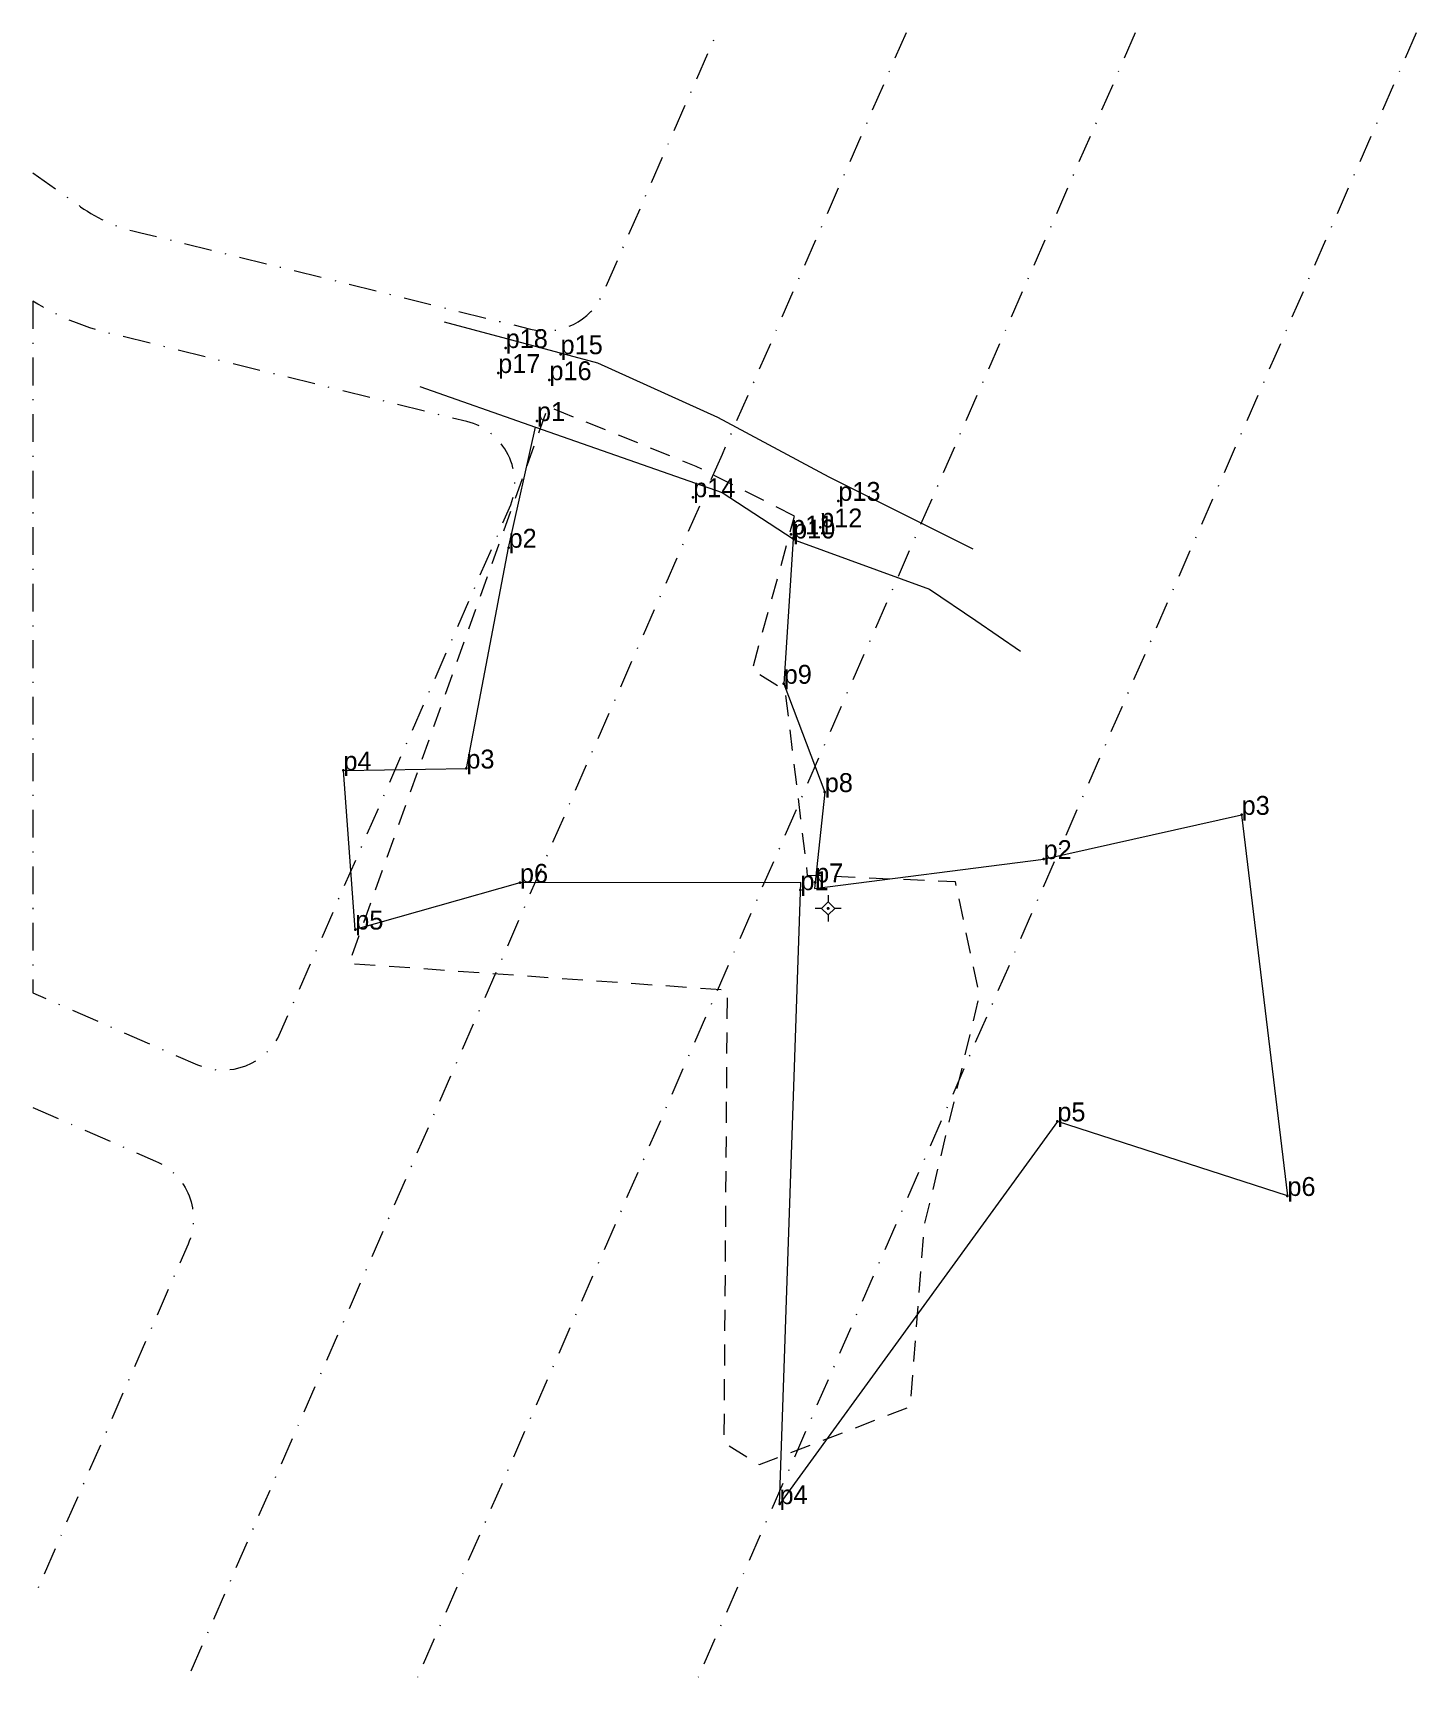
# Model space of a CAD drawing. Header units: metres. Extents: x 552410 to 552542, y 1838758 to 1838915.
import ezdxf

# ---------------------------------------------------------------- set-up
doc = ezdxf.new("R2010")
doc.units = ezdxf.units.M
doc.header["$MEASUREMENT"] = 0
doc.linetypes.add('DGN Style 2', pattern=[3.3007, 1.98042, -1.32028])
doc.linetypes.add('DGN Style 4', pattern=[5.28112, 2.64056, -1.32028, 0, -1.32028])
for name, color, linetype, lineweight in [('Level 10', 7, 'Continuous', 0), ('Level 11', 7, 'Continuous', 0), ('Level 12', 7, 'Continuous', 0), ('Level 23', 7, 'Continuous', 0), ('Level 29', 7, 'Continuous', 0), ('Level 30', 7, 'Continuous', 0), ('Level 7', 7, 'Continuous', 0)]:
    doc.layers.add(name, color=color, linetype=linetype, lineweight=lineweight)
doc.styles.add('Style-FmSimple', font='FmSimple.shx')

# ---------------------------------------------------------------- blocks, each defined once
blk = doc.blocks.new('DDCT')
at = {"layer": 'Level 7', "color": 3, "linetype": 'Continuous', "lineweight": 30}
blk.add_point((0.001, 0.003), dxfattribs=at)
blk = doc.blocks.new('SHMIA')
at = {"layer": 'Level 12', "color": 2, "linetype": 'Continuous', "lineweight": 0, "style": 'Style-FmSimple'}
blk.add_text('p1', height=1.8, dxfattribs=at).set_placement((0, 0))
blk = doc.blocks.new('SHMIA_1')
at = {"layer": 'Level 12', "color": 2, "linetype": 'Continuous', "lineweight": 0, "style": 'Style-FmSimple'}
blk.add_text('p2', height=1.8, dxfattribs=at).set_placement((0, 0))
blk = doc.blocks.new('SHMIA_2')
at = {"layer": 'Level 12', "color": 2, "linetype": 'Continuous', "lineweight": 0, "style": 'Style-FmSimple'}
blk.add_text('p3', height=1.8, dxfattribs=at).set_placement((0, 0))
blk = doc.blocks.new('SHMIA_3')
at = {"layer": 'Level 12', "color": 2, "linetype": 'Continuous', "lineweight": 0, "style": 'Style-FmSimple'}
blk.add_text('p4', height=1.8, dxfattribs=at).set_placement((0, 0))
blk = doc.blocks.new('SHMIA_4')
at = {"layer": 'Level 12', "color": 2, "linetype": 'Continuous', "lineweight": 0, "style": 'Style-FmSimple'}
blk.add_text('p5', height=1.8, dxfattribs=at).set_placement((0, 0))
blk = doc.blocks.new('SHMIA_5')
at = {"layer": 'Level 12', "color": 2, "linetype": 'Continuous', "lineweight": 0, "style": 'Style-FmSimple'}
blk.add_text('p6', height=1.8, dxfattribs=at).set_placement((0, 0))
blk = doc.blocks.new('SHMIA_6')
at = {"layer": 'Level 12', "color": 2, "linetype": 'Continuous', "lineweight": 0, "style": 'Style-FmSimple'}
blk.add_text('p1', height=1.8, dxfattribs=at).set_placement((0, 0))
blk = doc.blocks.new('SHMIA_7')
at = {"layer": 'Level 12', "color": 2, "linetype": 'Continuous', "lineweight": 0, "style": 'Style-FmSimple'}
blk.add_text('p2', height=1.8, dxfattribs=at).set_placement((0, 0))
blk = doc.blocks.new('SHMIA_8')
at = {"layer": 'Level 12', "color": 2, "linetype": 'Continuous', "lineweight": 0, "style": 'Style-FmSimple'}
blk.add_text('p3', height=1.8, dxfattribs=at).set_placement((0, 0))
blk = doc.blocks.new('SHMIA_9')
at = {"layer": 'Level 12', "color": 2, "linetype": 'Continuous', "lineweight": 0, "style": 'Style-FmSimple'}
blk.add_text('p4', height=1.8, dxfattribs=at).set_placement((0, 0))
blk = doc.blocks.new('SHMIA_10')
at = {"layer": 'Level 12', "color": 2, "linetype": 'Continuous', "lineweight": 0, "style": 'Style-FmSimple'}
blk.add_text('p5', height=1.8, dxfattribs=at).set_placement((0, 0))
blk = doc.blocks.new('SHMIA_11')
at = {"layer": 'Level 12', "color": 2, "linetype": 'Continuous', "lineweight": 0, "style": 'Style-FmSimple'}
blk.add_text('p6', height=1.8, dxfattribs=at).set_placement((0, 0))
blk = doc.blocks.new('SHMIA_12')
at = {"layer": 'Level 12', "color": 2, "linetype": 'Continuous', "lineweight": 0, "style": 'Style-FmSimple'}
blk.add_text('p7', height=1.8, dxfattribs=at).set_placement((0, 0))
blk = doc.blocks.new('SHMIA_13')
at = {"layer": 'Level 12', "color": 2, "linetype": 'Continuous', "lineweight": 0, "style": 'Style-FmSimple'}
blk.add_text('p8', height=1.8, dxfattribs=at).set_placement((0, 0))
blk = doc.blocks.new('SHMIA_14')
at = {"layer": 'Level 12', "color": 2, "linetype": 'Continuous', "lineweight": 0, "style": 'Style-FmSimple'}
blk.add_text('p9', height=1.8, dxfattribs=at).set_placement((0, 0))
blk = doc.blocks.new('SHMIA_15')
at = {"layer": 'Level 12', "color": 2, "linetype": 'Continuous', "lineweight": 0, "style": 'Style-FmSimple'}
blk.add_text('p10', height=1.8, dxfattribs=at).set_placement((0, 0))
blk = doc.blocks.new('SHMIA_16')
at = {"layer": 'Level 12', "color": 2, "linetype": 'Continuous', "lineweight": 0, "style": 'Style-FmSimple'}
blk.add_text('p11', height=1.8, dxfattribs=at).set_placement((0, 0))
blk = doc.blocks.new('SHMIA_17')
at = {"layer": 'Level 12', "color": 2, "linetype": 'Continuous', "lineweight": 0, "style": 'Style-FmSimple'}
blk.add_text('p12', height=1.8, dxfattribs=at).set_placement((0, 0))
blk = doc.blocks.new('SHMIA_18')
at = {"layer": 'Level 12', "color": 2, "linetype": 'Continuous', "lineweight": 0, "style": 'Style-FmSimple'}
blk.add_text('p13', height=1.8, dxfattribs=at).set_placement((0, 0))
blk = doc.blocks.new('SHMIA_19')
at = {"layer": 'Level 12', "color": 2, "linetype": 'Continuous', "lineweight": 0, "style": 'Style-FmSimple'}
blk.add_text('p14', height=1.8, dxfattribs=at).set_placement((0, 0))
blk = doc.blocks.new('SHMIA_20')
at = {"layer": 'Level 12', "color": 2, "linetype": 'Continuous', "lineweight": 0, "style": 'Style-FmSimple'}
blk.add_text('p15', height=1.8, dxfattribs=at).set_placement((0, 0))
blk = doc.blocks.new('SHMIA_21')
at = {"layer": 'Level 12', "color": 2, "linetype": 'Continuous', "lineweight": 0, "style": 'Style-FmSimple'}
blk.add_text('p16', height=1.8, dxfattribs=at).set_placement((0, 0))
blk = doc.blocks.new('SHMIA_22')
at = {"layer": 'Level 12', "color": 2, "linetype": 'Continuous', "lineweight": 0, "style": 'Style-FmSimple'}
blk.add_text('p17', height=1.8, dxfattribs=at).set_placement((0, 0))
blk = doc.blocks.new('SHMIA_23')
at = {"layer": 'Level 12', "color": 2, "linetype": 'Continuous', "lineweight": 0, "style": 'Style-FmSimple'}
blk.add_text('p18', height=1.8, dxfattribs=at).set_placement((0, 0))
blk = doc.blocks.new('CENTRD')
at = {"layer": 'Level 11', "linetype": 'Continuous', "lineweight": 0}
h = blk.add_hatch(color=1, dxfattribs=at)
edge = h.paths.add_edge_path()
edge.add_arc((-0.010998, 0.041285), 1.499986, 0, 360)
at = {"layer": 'Level 11', "color": 1, "linetype": 'Continuous', "lineweight": 0}
for p, q in [((-6.25844, 0.041285), (-12.50838, 0.041285)), ((-0.008496, 6.291225), (-6.25844, 0.041285)), ((-6.25844, 0.041285), (-0.008496, -6.208658)), ((-0.008496, 12.541169), (-0.008496, 6.291225)), ((6.241444, 0.041285), (-0.008496, 6.291225)), ((-0.008496, -6.208658), (6.241444, 0.041285)), ((12.491387, 0.041285), (6.241444, 0.041285)), ((-0.008496, -6.208658), (-0.008496, -12.458599))]:
    blk.add_line(p, q, dxfattribs=at)

msp = doc.modelspace()

# ---------------------------------------------------------------- linework, layer by layer
at = {"layer": 'Level 10', "color": 1, "linetype": 'Continuous', "lineweight": 0}
msp.add_line((552482.6091, 1838866.7511), (552482.611, 1838866.781), dxfattribs=at)
at = {"layer": 'Level 10', "color": 1, "linetype": 'Continuous', "lineweight": 0, "flags": 128}
msp.add_lwpolyline([(552482.6091, 1838866.7511), (552481.72, 1838852.95), (552485.63, 1838842.636), (552484.6529, 1838833.4717), (552506.46, 1838836.26), (552525.31, 1838840.47), (552529.67, 1838804.19), (552507.77, 1838811.29), (552481.32, 1838774.85), (552483.335, 1838834.0333), (552456.608, 1838834), (552440.93, 1838829.55), (552439.81, 1838844.7), (552451.51, 1838844.88), (552455.53, 1838865.9), (552458.1004, 1838877.3817)], dxfattribs=at)
at = {"layer": 'Level 23', "color": 30, "linetype": 'Continuous', "lineweight": 0}
msp.add_line((552447.07, 1838881.25), (552458.1004, 1838877.3817), dxfattribs=at)
at = {"layer": 'Level 23', "color": 30, "linetype": 'Continuous', "lineweight": 0, "flags": 128}
for points in [[(552449.4, 1838887.41), (552463.99, 1838883.5), (552475.42, 1838878.33), (552486, 1838872.64), (552499.71, 1838865.8)], [(552458.1004, 1838877.3817), (552475.87, 1838871.15), (552482.6091, 1838866.7511)], [(552482.6091, 1838866.7511), (552482.81, 1838866.62), (552495.6, 1838861.97), (552500, 1838858.96), (552504.26, 1838856.05)]]:
    msp.add_lwpolyline(points, dxfattribs=at)
at = {"layer": 'Level 29', "color": 254, "linetype": 'DGN Style 2', "lineweight": 0, "flags": 128}
msp.add_lwpolyline([(552482.76, 1838868.9), (552473.38, 1838873.64), (552459.27, 1838879.32), (552440.34, 1838826.33), (552476.33, 1838823.8), (552476.02, 1838780.73), (552479.42, 1838778.61), (552493.78, 1838784.14), (552495.12, 1838801.41), (552500.36, 1838823.28), (552498.08, 1838834.08), (552484, 1838834.71), (552481.87, 1838852.31), (552478.71, 1838854.24), (552482.76, 1838868.9)], close=True, dxfattribs=at)
at = {"layer": 'Level 30', "color": 5, "linetype": 'DGN Style 4', "lineweight": 0, "flags": 128}
for points in [[(552410.246711, 1838901.577173), (552414.778448, 1838898.365497, 0.105446), (552420.525885, 1838895.891829), (552457.601146, 1838886.71325, 0.365668), (552464.542804, 1838890.139026), (552475.345922, 1838914.911753)], [(552410.246711, 1838812.607937), (552421.926973, 1838807.509905, -0.414237), (552425.025675, 1838799.610299), (552410.246711, 1838765.757099)]]:
    msp.add_lwpolyline(points, format="xyb", dxfattribs=at)
for points in [[(552515.188301, 1838914.911753), (552446.854654, 1838758.384365)], [(552541.921213, 1838914.911753), (552473.587566, 1838758.384365)], [(552493.365516, 1838914.911753), (552475.847686, 1838874.784813)], [(552475.847683, 1838874.784814), (552425.031867, 1838758.384365)]]:
    msp.add_lwpolyline(points, dxfattribs=at)
msp.add_lwpolyline([(552410.246711, 1838889.375733), (552410.246711, 1838823.518951), (552425.928807, 1838816.674256, 0.41419), (552433.827784, 1838819.772712), (552455.616351, 1838869.682348, 0.464605), (552451.55938, 1838877.907098), (552418.319264, 1838886.136225, -0.087651), (552410.246711, 1838889.375733)], format="xyb", close=True, dxfattribs=at)

# ---------------------------------------------------------------- block references
at = {"layer": 'Level 11', "color": 1, "linetype": 'Continuous', "lineweight": 0, "xscale": 0.100001, "yscale": 0.100001, "zscale": 0.100001}
msp.add_blockref('CENTRD', (552485.95, 1838831.56), dxfattribs=at)
at = {"layer": 'Level 12', "color": 2, "linetype": 'Continuous', "lineweight": 0}
for name, p in [('SHMIA_23', (552455.25, 1838884.91)), ('SHMIA_20', (552460.48, 1838884.32)), ('SHMIA_22', (552454.54, 1838882.53)), ('SHMIA_21', (552459.42, 1838881.85)), ('SHMIA_6', (552458.23, 1838877.96)), ('SHMIA_19', (552473.1, 1838870.71)), ('SHMIA_18', (552486.92, 1838870.36)), ('SHMIA_16', (552482.42, 1838867.16)), ('SHMIA_15', (552482.61, 1838866.78)), ('SHMIA_17', (552485.19, 1838867.83)), ('SHMIA_7', (552455.53, 1838865.9)), ('SHMIA_14', (552481.72, 1838852.95)), ('SHMIA_9', (552439.81, 1838844.7)), ('SHMIA_8', (552451.51, 1838844.88)), ('SHMIA_13', (552485.63, 1838842.64)), ('SHMIA_2', (552525.31, 1838840.47)), ('SHMIA_1', (552506.46, 1838836.26)), ('SHMIA_11', (552456.61, 1838834)), ('SHMIA_12', (552484.71, 1838834.04)), ('SHMIA', (552483.31, 1838833.3)), ('SHMIA_10', (552440.93, 1838829.55)), ('SHMIA_4', (552507.77, 1838811.29)), ('SHMIA_5', (552529.67, 1838804.19)), ('SHMIA_3', (552481.32, 1838774.85))]:
    msp.add_blockref(name, p, dxfattribs=at)
at = {"layer": 'Level 7', "color": 3, "linetype": 'Continuous', "lineweight": 30}
for p in [(552455.25, 1838884.91), (552460.48, 1838884.32), (552454.54, 1838882.53), (552459.42, 1838881.85), (552458.23, 1838877.96), (552473.1, 1838870.71), (552486.92, 1838870.36), (552482.42, 1838867.16), (552482.61, 1838866.78), (552485.19, 1838867.83), (552455.53, 1838865.9), (552481.72, 1838852.95), (552439.81, 1838844.7), (552451.51, 1838844.88), (552485.63, 1838842.64), (552525.31, 1838840.47), (552506.46, 1838836.26), (552456.61, 1838834), (552484.71, 1838834.04), (552483.31, 1838833.3), (552440.93, 1838829.55), (552507.77, 1838811.29), (552529.67, 1838804.19), (552481.32, 1838774.85)]:
    msp.add_blockref('DDCT', p, dxfattribs=at)

doc.saveas('drawing.dxf')
